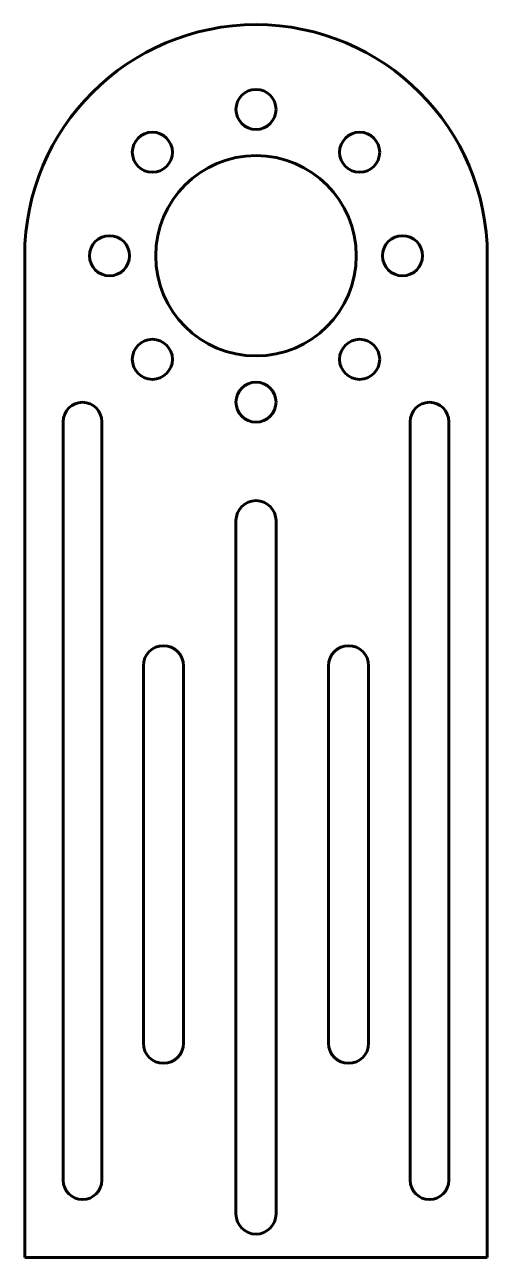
# Model space of a CAD drawing. Header units: millimetres. Extents: x -30 to 30, y -75 to 85.
import ezdxf

# ---------------------------------------------------------------- set-up
doc = ezdxf.new("R2010")
doc.units = ezdxf.units.MM
doc.linetypes.add('K5LT_BASIC', pattern=[0])

# ---------------------------------------------------------------- blocks, each defined once
blk = doc.blocks.new('U0')
at = {"color": 150, "linetype": 'K5LT_BASIC', "lineweight": 60, "true_color": 0x0080ff}
for p, q in [((20, 33.48), (20, -65)), ((25, -65), (25, 33.48))]:
    blk.add_line(p, q, dxfattribs=at)
for centre, start, end in [((22.5, 33.48), 0, 180), ((22.5, -65), 180, 0)]:
    blk.add_arc(centre, 2.5, start, end, dxfattribs=at)
blk = doc.blocks.new('U1')
at = {"color": 150, "linetype": 'K5LT_BASIC', "lineweight": 60, "true_color": 0x0080ff}
for p, q in [((-25, 33.48), (-25, -65)), ((-20, -65), (-20, 33.48))]:
    blk.add_line(p, q, dxfattribs=at)
for centre, start, end in [((-22.5, 33.48), 0, 180), ((-22.5, -65), 180, 0)]:
    blk.add_arc(centre, 2.5, start, end, dxfattribs=at)
blk = doc.blocks.new('U2')
at = {"color": 150, "linetype": 'K5LT_BASIC', "lineweight": 60, "true_color": 0x0080ff}
for p, q in [((-2.6, 20.62), (-2.6, -69.38)), ((2.6, -69.38), (2.6, 20.62))]:
    blk.add_line(p, q, dxfattribs=at)
for centre, start, end in [((0, 20.62), 0, 180), ((0, -69.38), 180, 0)]:
    blk.add_arc(centre, 2.6, start, end, dxfattribs=at)
blk = doc.blocks.new('U3')
at = {"color": 150, "linetype": 'K5LT_BASIC', "lineweight": 60, "true_color": 0x0080ff}
for p, q in [((9.4, 1.79), (9.4, -47.21)), ((14.6, -47.21), (14.6, 1.79))]:
    blk.add_line(p, q, dxfattribs=at)
for centre, start, end in [((12, 1.79), 0, 180), ((12, -47.21), 180, 0)]:
    blk.add_arc(centre, 2.6, start, end, dxfattribs=at)
blk = doc.blocks.new('U4')
at = {"color": 150, "linetype": 'K5LT_BASIC', "lineweight": 60, "true_color": 0x0080ff}
for p, q in [((-14.6, 1.79), (-14.6, -47.21)), ((-9.4, -47.21), (-9.4, 1.79))]:
    blk.add_line(p, q, dxfattribs=at)
for centre, start, end in [((-12, 1.79), 0, 180), ((-12, -47.21), 180, 0)]:
    blk.add_arc(centre, 2.6, start, end, dxfattribs=at)

msp = doc.modelspace()

# ---------------------------------------------------------------- linework, layer by layer
at = {"color": 150, "linetype": 'K5LT_BASIC', "lineweight": 60, "true_color": 0x0080ff}
for p, q in [((-30, 55), (-30, -25)), ((30, -25), (30, 55)), ((-30, -75), (-30, -25)), ((30, -75), (30, -25)), ((-30, -75), (30, -75))]:
    msp.add_line(p, q, dxfattribs=at)
for centre, radius in [((0, 74), 2.6), ((-13.44, 68.44), 2.6), ((13.44, 68.44), 2.6), ((0, 55), 13), ((-19, 55), 2.6), ((19, 55), 2.6), ((-13.44, 41.56), 2.6), ((13.44, 41.56), 2.6), ((0, 36), 2.6)]:
    msp.add_circle(centre, radius, dxfattribs=at)
msp.add_arc((0, 55), 30, 0, 180, dxfattribs=at)

# ---------------------------------------------------------------- block references
for name in ['U1', 'U0', 'U2', 'U4', 'U3']:
    msp.add_blockref(name, (0, 0))

doc.saveas('drawing.dxf')
